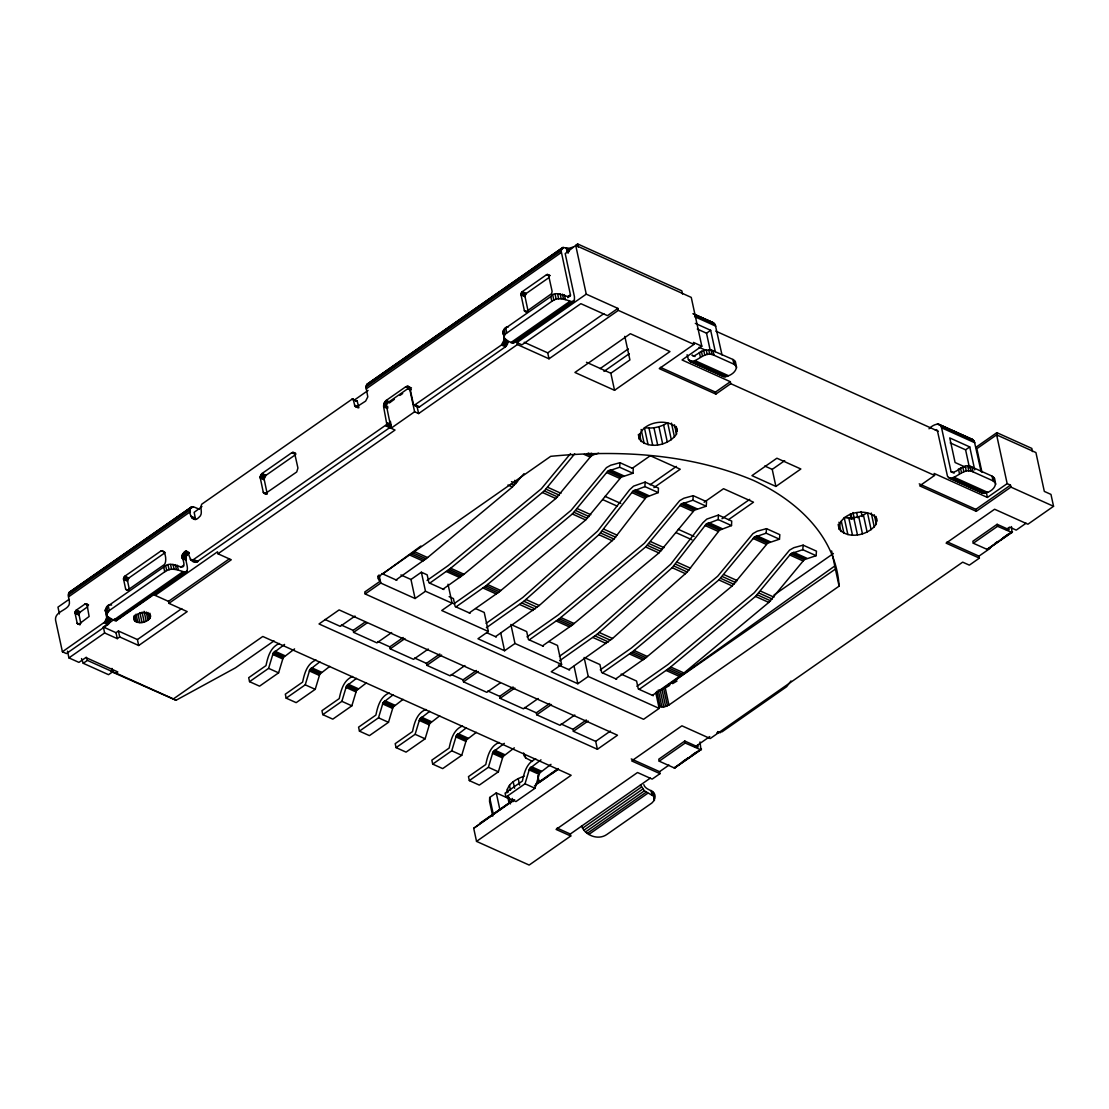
<?xml version="1.0" encoding="UTF-8"?>
<svg xmlns="http://www.w3.org/2000/svg" width="1109" height="1109" viewBox="0 0 1109 1109"><rect width="100%" height="100%" fill="white"/><g stroke="black" fill="none" stroke-linecap="round" stroke-linejoin="round"><path stroke-width="1.5" d="M508.92 798.591L496.264 792.907L489.679 797.496L489.54 801.419L492.729 816.169M645.119 482.096L658.441 488.099L658.247 492.604L644.925 486.601L645.119 482.096L633.544 486.144L629.607 489.804L597.571 531.128L522.713 597.543L486.13 623.355M718.382 515.075L731.704 521.078L731.51 525.583L718.188 519.58L718.382 515.075L706.793 519.123L702.87 522.783L670.834 564.107L595.977 630.536L559.393 656.334M619.986 462.703L633.308 468.705L632.962 473.238L619.64 467.249L619.986 462.703L610.685 465.239L606.443 467.638L571.149 510.265L484.966 581.962L453.761 603.892M693.236 495.681L706.558 501.684L706.225 506.217L692.903 500.228L693.236 495.681L683.934 498.218L679.706 500.616L644.412 543.244L558.229 614.941L527.011 636.871M766.499 528.66L779.821 534.663L779.488 539.196L766.167 533.207L766.499 528.66L757.197 531.197L752.956 533.595L717.675 576.223L631.492 647.919L600.274 669.85M803.138 545.157L816.46 551.145L816.113 555.692L802.791 549.69L803.138 545.157L793.836 547.694L789.594 550.078L754.3 592.719L668.117 664.402L636.913 686.332M506.882 792.949C506.952 783.758 516.6 778.837 524.155 776.175M74.982 612.736L76.341 610.089L85.005 604.045L86.987 604.336L89.108 616.479L78.878 624.215L77.173 623.203L74.982 612.736L78.975 614.538L80.818 623.355M78.975 614.538L79.903 612.279L87.763 606.706M199.481 509.281L193.243 506.702L190.831 507.381L69.188 592.372C66.374 596.822 72.127 602.741 67.691 606.845C63.809 610.893 54.646 612.903 55.547 620.056L62.409 651.773L104.87 621.955L106.714 617.436L105.313 610.102L108.266 605.805L163.702 567.059C173.073 557.175 189.889 578.884 181.848 555.997C189.611 541.455 187.033 563.788 196.251 562.235L389.73 427.658L390.839 426.216L386.833 424.414L383.617 406.795L384.019 403.288L386.223 400.418L405.631 386.861L408.334 386.306L409.956 388.4L413.546 404.73L418.19 407.1L419.535 406.837L505.482 346.784L508.185 341.503L504.193 339.701L503.833 337.122L505.205 334.183L551.825 301.343C558.354 296.158 566.047 300.082 572.688 301.87L574.407 300.151L574.448 296.768L565.202 253.601L577.609 243.938L681.841 290.849L682.52 294.024M62.409 651.773L66.401 653.575L107.989 624.519L110.193 621.636L110.595 618.129M123.501 578.829L124.86 576.195L161.235 550.771C165.352 549.066 167.307 562 164.243 564.647L127.396 590.321L125.691 589.295L123.501 578.829L127.493 580.631L129.337 589.447M127.493 580.631L128.852 577.997L165.241 552.573L161.235 550.771M106.714 617.436L116.293 620.763L186.659 571.731C189.791 566.061 181.585 557.092 189.348 553.225L185.355 551.423M260.116 477.203L262.015 473.515L291.819 452.694L294.606 453.11L297.933 468.04L296.713 471.977L265.009 493.81L263.277 492.257L260.116 477.203L264.108 479.005L267.269 494.059L263.277 492.257M264.108 479.005L266.008 475.304L295.812 454.482L291.819 452.694M383.617 406.795L387.609 408.597L387.651 406.296M414.184 405.312L501.49 344.982L504.193 339.701M520.911 294.301L522.27 291.667L546.529 274.713L548.511 275.018L552.116 291.348L551.617 293.663L526.096 311.74L524.391 310.714L520.911 294.301L524.904 296.103L528.05 310.936M524.904 296.103L526.262 293.455L549.177 277.458M573.103 247.085L568.432 248.43L563.025 247.432L561.071 250.689L570.456 294.966C568.889 300.317 555.637 288.576 550.799 296.588L505.746 328.07L502.793 332.367L503.985 334.96M116.293 620.763L118.247 617.519M561.972 248.042L366.871 384.366L365.97 387.013L367.8 396.883L365.623 401.111L356.53 406.975L354.825 405.963L353.244 399.365L352.052 399.185L201.699 504.235C199.44 508.061 203.723 514.008 198.858 517.404C192.716 524.266 187.587 512.372 190.831 507.381M675.436 766.679L675.242 767.872L674.203 767.913L659.217 761.176L658.788 759.194L684.78 741.034L698.088 747.022L697.658 745.04M684.78 741.034L685.196 743.016L700.957 749.864L700.001 741.921M997.67 542.051L987.37 549.51L973.3 543.23L972.87 541.247L997.13 524.307L997.559 526.29L1011.99 532.542L1011.45 526.567M186.659 571.731L185.605 572.341C178.951 570.553 171.257 566.63 164.742 571.814L109.292 610.56L106.339 614.871L109.015 618.406M150.269 617.81L150.353 615.301C146.277 610.116 133.621 612.847 134.023 620.014C138.098 624.783 147.04 622.676 150.269 617.81L149.549 614.497M676.49 434.104L676.684 428.365C667.355 416.499 638.41 422.779 639.352 439.15C648.668 450.06 669.101 445.236 676.49 434.104L674.48 424.802M735.239 364.487L735.336 361.617L732.938 359.468L710.994 349.862L703.716 350.305L693.707 356.197L692.002 355.185L695.038 356.543M690.602 361.645C698.573 361.354 704.95 350.721 713.988 355.227L733.964 364.223L736.362 366.372C736.875 372.069 729.112 376.838 723.9 376.63L690.602 361.645L688.426 359.69L687.109 354.7M581.56 826.08C585.247 835.548 598.181 840.525 606.789 834.523L651.842 803.041L654.421 800.227L653.603 796.151L644.412 790.828L640.475 784.922M876.29 524.058L876.484 518.305C867.155 506.453 838.21 512.718 839.153 529.09C848.468 540 868.901 535.176 876.29 524.058L874.28 514.756M994.316 481.112L994.413 478.242L992.014 476.094L972.025 467.097C964.428 461.427 956.402 474.541 951.078 471.81L941.569 427.797C940.002 420.866 931.865 425.565 929.023 428.795M949.678 478.27C957.649 477.979 964.026 467.36 973.064 471.866L993.04 480.849L995.438 482.997C995.951 488.695 988.188 493.463 982.976 493.269L949.678 478.27L947.502 476.316L937.41 430.694L936.592 429.654L935.247 429.932M279.357 643.483C270.305 647.282 267.851 656.944 265.994 665.608L248.693 677.696L249.553 681.661L268.6 668.353L273.188 653.146L284.569 644.412M249.553 681.661L259.534 686.166L278.595 672.844L283.183 657.651L294.564 648.904M315.996 659.98C306.93 663.764 304.476 673.426 302.618 682.104L285.318 694.192L286.177 698.157L305.238 684.835L309.813 669.642L319.822 661.865M286.177 698.157L296.172 702.649L315.233 689.327L319.808 674.133L329.803 666.37M352.62 676.462C343.554 680.261 341.115 689.923 339.243 698.587L321.957 710.675L322.802 714.64L341.863 701.332L346.452 686.124L356.446 678.361M322.802 714.64L332.797 719.145L351.858 705.823L356.433 690.63L366.441 682.853M389.245 692.959C380.193 696.743 377.739 706.405 375.882 715.083L358.581 727.171L359.441 731.136L378.502 717.814L383.076 702.621L393.071 694.844M359.441 731.136L369.422 735.627L388.483 722.319L393.071 707.112L403.066 699.349M425.884 709.455C416.818 713.239 414.364 722.902 412.506 731.566L395.206 743.654L396.065 747.618L415.126 734.31L419.701 719.103L429.71 711.34M396.065 747.618L406.06 752.124L425.121 738.802L429.696 723.609L439.691 715.832M462.508 725.938C453.456 729.722 451.003 739.384 449.145 748.062L431.845 760.15L432.704 764.115L451.751 750.793L456.34 735.6L466.334 727.823M432.704 764.115L442.685 768.606L461.746 755.298L466.321 740.091L476.329 732.328M499.147 742.434C490.081 746.218 487.627 755.881 485.77 764.545L468.469 776.633L469.329 780.597L488.39 767.289L492.964 752.082L504.359 743.349M469.329 780.597L479.324 785.103L498.385 771.781L502.959 756.588L514.34 747.84M535.772 758.916C526.706 762.715 524.266 772.363 522.394 781.041L505.094 793.129L505.954 797.094L525.014 783.772L529.603 768.579L540.984 759.845M505.954 797.094L515.948 801.585L535.009 788.277L539.584 773.07L550.979 764.337M790.994 680.995L786.6 686.734L722.139 731.774L716.747 732.883M192.245 560.433L386.833 424.414M515.505 341.309L512.413 343.097L505.025 339.728L502.793 332.367M486.366 627.749L523.878 601.272L598.902 534.718L632.892 491.232L644.925 486.601M495.529 636.649L539.279 605.5L613.97 539.043L646.214 497.234L658.247 492.604M559.629 660.728L597.141 634.251L672.151 567.697L706.156 524.21L718.188 519.58M568.792 669.628L612.542 638.479L687.233 572.022L719.478 530.213L731.51 525.583M396.038 579.924L427.603 557.564L512.4 486.99L524.016 473.668M455.979 606.9L486.047 585.76L572.341 513.98L607.732 471.256L619.64 467.249M469.287 612.903L499.369 591.749L585.663 519.969L621.054 477.258L632.962 473.238M529.229 639.879L559.31 618.739L645.604 546.959L680.995 504.235L692.903 500.228M542.551 645.882L572.632 624.727L658.926 552.947L694.317 510.237L706.225 506.217M602.492 672.858L632.574 651.718L718.868 579.938L754.245 537.213L766.167 533.207M615.814 678.86L645.895 657.706L732.19 585.94L767.567 543.216L779.488 539.196M639.131 689.354L669.198 668.2L755.492 596.42L790.883 553.71L802.791 549.69M652.439 695.343L682.52 674.203L768.814 602.423L804.205 559.698L816.113 555.692M570.539 453.595L541.317 488.792L448.188 565.59L427.062 580.451M429.738 583.154L450.684 568.252L544.283 490.927L574.712 453.803M443.059 589.142L464.006 574.24L555.803 498.509L590.21 457.116L592.663 454.981L598.638 453.207M394.374 399.309L389.356 402.969L385.35 401.181M382.716 573.921L420.907 546.044M557.12 828.09L570.303 834.023L570.733 836.006L529.159 865.062L476.537 841.384L473.709 828.298L513.301 799.894M834.758 566.006L661.99 689.493L660.118 689.895L663.806 706.946L668.935 705.033L839.097 586.148C836.047 536.035 796.373 500.201 753.371 480.377C689.562 453.512 618.905 449.741 550.716 456.326L380.553 575.211L378.349 578.441L380.359 581.088L364.764 591.984L365.194 593.967L643.58 719.297L659.176 708.401L655.724 692.473M191.885 506.771L69.188 592.372M366.871 384.366L563.025 247.432M68.522 593.481L190.166 508.49M366.206 385.475L561.306 249.151M71.6 591.693L77.27 587.742M82.925 583.791L88.581 579.841M97.065 573.908L104.135 568.972M108.377 566.006L116.861 560.073M122.531 556.122L129.601 551.173M138.084 545.254L142.326 542.287M149.396 537.338L155.052 533.387M163.536 527.454L169.206 523.503M174.862 519.553L181.931 514.618M189.001 509.669L193.243 506.702M373.525 380.734L382.009 374.8M387.665 370.85L394.735 365.915M403.219 359.995L408.874 356.031M414.53 352.08L421.6 347.145M428.67 342.21L434.326 338.259M439.982 334.308L447.052 329.359M454.122 324.424L459.778 320.473M465.433 316.522L472.489 311.587M479.559 306.638L486.629 301.703M495.113 295.77L499.355 292.818M506.425 287.869L512.081 283.918M517.737 279.967L524.807 275.032M531.876 270.097L537.532 266.146M543.188 262.195L550.258 257.246M557.328 252.311L562.984 248.361M68.287 595.006L189.916 510.015M365.97 387.013L561.071 250.689M68.495 596.864L190.124 511.873M366.178 388.871L561.279 252.533M69.063 599.387L57.973 607.136L59.429 613.915M201.949 506.536L194.158 512.344L195.572 519.456L191.58 517.653M353.868 400.391L368.063 390.465M570.733 836.006L556.08 829.421L637.523 772.516L652.175 779.114L659.98 773.666L631.673 760.913L681.91 725.813L710.217 738.552L962.681 562.152L969.335 565.146L979.386 558.118L946.088 543.133L994.607 509.239L1027.904 524.224L1053.55 506.3L1010.923 487.114L976.267 511.332L919.666 485.853L934.568 475.428L730.762 383.686L715.859 394.097L659.259 368.618L693.901 344.4L618.323 310.381L549.01 358.803L517.376 344.566L418.606 413.574L414.614 411.772L409.817 389.564L408.999 388.524L407.655 388.802L387.554 402.844L386.265 404.882L391.047 428.24L395.04 430.042L217.96 553.779L217.53 551.797L155.149 595.381L154.581 592.733M399.919 395.428L402.692 393.501M180.531 567.42L183.359 565.438M567.642 296.921L570.456 294.966M567.725 297.614L570.525 295.646M155.149 595.381L168.471 601.369L168.901 603.351L187.213 611.6L138.694 645.507L119.717 636.954L117.291 638.645L104.634 632.962L103.359 627.015L114.671 619.099M113.354 620.347L182.652 571.925M510.833 342.612L569.749 301.454M114.934 620.832L184.246 572.41M512.413 343.097L571.329 301.925M118.011 619.058L123.667 615.093M126.495 613.125L164.686 586.439M167.514 584.457L187.324 570.622M391.047 428.24L414.614 411.772M516.905 340.338L539.348 324.646M542.149 322.691L550.563 316.814M553.377 314.845L561.792 308.967M564.592 307.013L574.407 300.151M513.786 343.028L573.741 301.26M517.376 344.566L516.946 342.584L586.259 294.148L617.893 308.399L618.323 310.381M67.483 651.135L68.938 657.9L104.634 632.962M103.359 627.015L116.001 632.698L118.427 631.007L137.419 639.56L138.694 645.507M168.471 601.369L229.438 558.784M83.244 663.293L87.403 660.396L112.702 671.791L108.543 674.688L83.244 663.293L81.525 658.566M168.901 603.351L231.282 559.768L217.96 553.779M137.419 639.56L181.765 608.564M524.21 342.279L547.721 352.856L603.823 313.653M617.893 308.399L607.496 315.663L580.853 303.672L521.937 344.83L516.946 342.584M274.02 640.891L235.524 667.798L176.012 700.278L111.177 671.541L116.098 673.149L117.831 671.943L85.864 657.554L78.933 662.392L68.938 657.9M600.108 368.618L628.29 348.919M603.961 371.404L629.316 353.688M586.467 362.269L610.851 373.248L629.912 359.926L624.811 336.332M614.538 390.299L669.988 351.553L630.356 333.712L574.919 372.458L614.538 390.299L610.851 373.248M116.098 673.149L173.378 698.933L262.791 636.469L571.149 775.274L476.537 841.384M697.298 329.054L706.516 333.199L710.675 330.302L715.277 351.608M586.259 294.148L575.71 245.38L691.254 297.392L701.803 346.174L682.049 359.968L730.332 381.704L730.762 383.686M365.194 593.967L380.789 583.071L415.085 598.513L425.482 591.249L452.125 603.241L441.729 610.505L488.348 631.492L477.951 638.756L504.581 650.747L514.978 643.483L561.598 664.471L551.215 671.735L577.844 683.74L588.241 676.476L659.176 708.401M355.019 616.063L340.283 626.363L324.965 619.474M400.903 574.947L410.968 579.48L421.365 572.216L427.187 574.85L428.906 582.779L443.891 589.517M341.336 625.046L353.175 630.383L365.235 621.955M353.175 630.383L353.605 632.366L366.996 622.995M660.396 367.342L715.43 392.115L730.332 381.704M391.643 632.56L376.908 642.86L353.605 632.366M632.255 468.317L650.276 455.73L680.247 469.218L653.908 487.627M377.961 641.543L389.8 646.866L403.205 637.509M389.8 646.866L390.229 648.848L404.965 638.548M650.11 484.799L676.448 466.404M428.282 649.042L413.546 659.342L390.229 648.848M414.586 658.025L426.438 663.362L439.829 653.991M426.438 663.362L426.854 665.345L441.604 655.045M464.907 665.539L450.171 675.838L426.854 665.345M704.132 502.266L723.539 488.709L753.51 502.197L728.558 519.636M451.224 674.522L463.063 679.845L476.468 670.488M463.063 679.845L463.493 681.827L478.229 671.527M764.739 466.016L772.224 469.384L784.701 460.665M721.987 518.749L749.712 499.383M775.912 486.435L800.864 468.996L776.896 458.211L751.944 475.636L775.912 486.435L772.224 469.384M500.201 682.964L486.796 692.321L463.493 681.827M487.849 691.004L499.688 696.341L513.093 686.984M499.688 696.341L500.117 698.323L514.867 688.024M538.17 698.518L523.434 708.817L500.117 698.323M524.488 707.5L536.326 712.824L549.717 703.466M536.326 712.824L536.756 714.806L551.492 704.52M574.795 715L560.059 725.3L536.756 714.806M950.219 442.907L965.592 449.824L969.751 446.927L974.714 469.869M975.74 447.426L996.852 432.662L1031.827 448.41L1032.507 451.571M561.112 723.983L572.951 729.32L586.356 719.963M1053.55 506.3L1050.972 494.406L1044.318 491.412L1035.917 452.555L996.617 434.867L976.863 448.66L981.964 472.212M572.951 729.32L573.381 731.302L588.117 721.002M773.971 595.034L833.386 553.516M831.625 550.923L835.41 569.097L661.99 689.493L665.663 706.544M573.381 731.302L595.685 741.353L610.435 731.053M535.73 784.215L558.174 768.551M473.709 828.298L514.659 799.686M534.427 785.879L558.437 769.105M597.404 749.282L617.505 735.225L339.118 609.908L319.018 623.951L597.404 749.282L595.685 741.353M934.568 475.428L934.138 473.446L987.412 497.442L1007.166 483.635L1010.493 485.132L1010.923 487.114M919.236 483.871L975.837 509.35L1010.493 485.132M659.217 761.176L685.196 743.016M973.3 543.23L997.559 526.29M570.303 834.023L650.345 778.102M631.243 758.93L659.55 771.67L668.977 765.085M694.927 746.953L709.788 736.57M1005.988 529.603L1009.55 527.108L1016.218 530.116L1026.075 523.226M582.585 828.187L641.501 787.016M583.93 830.197L642.832 789.04M682.271 761.911L687.746 758.085M691.85 755.215L695.953 752.346M994.925 543.438L997.629 541.552M1003.007 537.796L1008.4 534.025M674.203 767.913L700.181 749.753M986.955 549.385L1011.214 532.431M675.492 767.165L701.484 749.005M1000.373 540.166L1012.503 531.682M674.619 768.038L701.415 749.407M987.37 549.51L1012.434 532.084M947.169 541.83L978.956 556.136L990.226 548.276M585.497 831.986L644.412 790.828M587.188 833.427L646.09 792.256M588.879 834.425L647.795 793.254M479.642 823.405L512.289 800.878M539.237 782.275L547.749 776.397M550.591 774.429L557.688 769.535M669.656 685.376L665.248 687.982L668.935 705.033M672.595 683.643L677.003 681.037M648.072 444.667L644.384 427.617C652.397 428.933 660.853 427.131 667.646 422.709L671.333 439.76M847.872 534.607L844.185 517.556C852.197 518.887 860.653 517.071 867.446 512.649L871.133 529.7M356.322 400.834L357.237 401.167L358.817 407.752L354.825 405.963M969.086 439.33L972.108 439.219L974.284 441.174L981.091 471.561M658.746 706.419L663.806 706.946M367.925 383.769L369.283 383.7M722.014 354.935L715.208 324.549L713.032 322.594L694.927 314.887M508.379 326.892C504.817 326.309 502.488 330.745 503.07 333.837M190.665 559.879L196.251 562.235M693.361 313.736L713.032 322.594M938.81 424.234L972.108 439.219M693.083 313.792L714.265 323.343M940.044 424.969L973.342 439.968M937.355 424.012L970.652 438.998M695.537 315.691L715.208 324.549M940.986 426.189L974.284 441.174M694.594 316.62L715.79 326.157M941.569 427.797L974.866 442.782M715.79 331.134L938.269 431.29M695.301 323.371L710.675 330.302M969.751 446.927L949.761 437.93L955.085 462.508L965.842 467.36M547.444 274.367L550.119 275.573M546.987 274.464L549.648 275.67M546.529 274.713L549.191 275.905M701.803 346.174L693.485 342.418L693.901 344.4M699.086 347.269L705.227 350.042M951.078 471.81L954.1 473.169M695.191 360.702L728.488 375.701M954.267 477.341L987.564 492.327M693.624 361.548L726.922 376.533M952.7 478.173L985.998 493.158M688.426 359.69L692.959 361.728M700.528 365.138L705.074 367.19M692.058 361.867L725.355 376.852M951.134 478.492L984.432 493.477M689.368 360.91L723.9 376.63M948.445 477.535L982.976 493.269M522.27 291.667L526.262 293.455M521.826 292.041L525.832 293.843M521.452 292.526L525.458 294.329M521.161 293.095L525.167 294.897M520.98 293.705L524.973 295.507M520.967 294.855L524.959 296.657M524.391 310.714L527.052 311.92M524.557 311.185L527.232 312.391M997.13 524.307L1009.121 529.7L1008.691 527.718M504.096 338.592L506.758 339.798M504.054 340.907L508.047 342.695M503.68 342.113L507.672 343.901M503.098 343.236L507.104 345.038M502.349 344.22L506.342 346.022M501.49 344.982L505.482 346.784M847.664 517.404L850.728 518.776M591.028 453.11L593.994 454.44M588.227 452.985L592.663 454.981M586.938 453.9L591.374 455.896M584.277 454.454L590.21 457.116M610.338 469.786L623.66 475.789M683.601 502.765L696.923 508.768M756.865 535.744L770.187 541.746M793.489 552.24L806.811 558.229M609.007 470.341L622.329 476.343M682.271 503.32L695.593 509.322M755.534 536.299L768.856 542.301M792.159 552.795L805.481 558.784M607.732 471.256L621.054 477.258M680.995 504.235L694.317 510.237M754.245 537.213L767.567 543.216M790.883 553.71L804.205 559.698M606.554 472.489L619.876 478.478M679.817 505.468L693.139 511.457M753.08 538.447L766.402 544.436M789.705 554.93L803.027 560.932M407.474 386.182L411.467 387.97M406.559 386.362L410.552 388.164L409.623 388.649L405.631 386.861M635.499 489.637L648.807 495.64M708.748 522.616L722.07 528.619M408.569 388.455L411.231 389.661M408.112 388.552L410.774 389.758M634.168 490.261L647.49 496.264M707.431 523.24L720.753 529.243M407.655 388.802L410.316 389.994M632.892 491.232L646.214 497.234M706.156 524.21L719.478 530.213M631.756 492.507L645.078 498.509M705.005 525.486L718.327 531.488M415.542 405.035L419.535 406.837M413.38 404.258L418.19 407.1M413.546 404.73L419.077 407.072M413.823 405.09L418.62 407.169M605.043 496.361L620.818 503.458M678.292 529.34L694.068 536.437M386.223 400.418L390.216 402.22M602.908 499.702L617.103 506.092M676.171 532.68L691.947 539.778M384.601 402.151L387.263 403.357M384.019 403.288L386.681 404.494M383.645 404.494L386.306 405.7M383.506 405.686L387.498 407.488M352.607 398.99L357.237 401.167M352.329 399.046L357.348 401.444M352.052 399.185L356.044 400.987M547.652 487.267L560.974 493.269M546.002 489.18L559.324 495.168M354.547 405.201L358.54 407.003M544.283 490.927L557.605 496.929M355.254 406.532L357.93 407.724M387.041 422.668L391.033 424.456L390.354 421.295M542.495 492.521L555.803 498.509M387.096 423.222L391.089 425.01M514.59 480.391L517.556 481.722M577.484 508.698L590.806 514.701M650.747 541.677L664.069 547.68M724.011 574.656L737.333 580.659M760.635 591.152L773.957 597.141M387.027 423.818L391.02 425.62M386.542 424.983L390.548 426.785M511.471 481.639L515.907 483.635M575.848 510.611L589.17 516.614M649.112 543.59L662.433 549.593M722.375 576.569L735.697 582.572M759 593.065L772.321 599.054M386.168 425.468L390.174 427.27M385.738 425.856L389.73 427.658M511.235 484.065L514.188 485.395M574.129 512.372L587.451 518.374M647.393 545.351L660.714 551.353M720.656 578.343L733.978 584.332M757.281 594.826L770.603 600.828M507.964 484.993L512.4 486.99M572.341 513.98L585.663 519.969M645.604 546.959L658.926 552.947M718.868 579.938L732.19 585.94M755.492 596.42L768.814 602.423M603.934 529.229L617.256 535.231M677.197 562.208L690.519 568.21M602.339 531.211L615.661 537.2M675.603 564.19L688.925 570.192M600.662 533.041L613.97 539.043M673.912 566.02L687.233 572.022M598.902 534.718L612.21 540.721M672.151 567.697L685.473 573.7M293.109 452.209L295.77 453.415M292.457 452.347L295.133 453.539M262.015 473.515L266.008 475.304M261.405 474.042L265.398 475.844M260.878 474.735L264.871 476.523M260.476 475.525L264.469 477.327M260.213 476.371L264.205 478.159M260.185 477.979L264.178 479.781M525.957 599.498L539.279 605.5M599.22 632.477L612.542 638.479M414.295 551.561L427.603 557.564M487.544 584.54L500.866 590.543M560.807 617.519L574.129 623.521M634.071 650.498L647.393 656.5M670.695 666.994L684.017 672.983M450.684 568.252L464.006 574.24M523.878 601.272L537.2 607.275M597.141 634.251L610.463 640.253M412.784 552.781L426.106 558.77M486.047 585.76L499.369 591.749M559.31 618.739L572.632 624.727M632.574 651.718L645.895 657.706M669.198 668.2L682.52 674.203M449.256 569.388L462.578 575.391M521.771 602.949L535.092 608.938M595.034 635.928L608.356 641.917M411.273 553.932L424.595 559.934M484.536 586.911L497.858 592.913M557.799 619.889L571.107 625.892M631.049 652.868L644.371 658.871M667.687 669.365L681.009 675.353M447.828 570.483L461.136 576.486M409.748 555.041L423.07 561.029M446.373 571.523L459.694 577.526M482.997 588.02L496.319 594.008M519.636 604.502L532.958 610.505M556.261 620.998L569.582 626.987M592.899 637.481L606.221 643.483M629.524 653.977L642.846 659.966M666.149 670.46L679.47 676.462M263.512 492.923L266.174 494.115M449.117 596.656L453.429 598.597L455.147 606.526L470.119 613.277M475.595 608.578L484.231 612.459L488.348 631.492M512.303 625.102L526.692 631.576L528.397 639.505L543.382 646.256M548.858 641.557L557.494 645.438L561.598 664.471M585.566 658.081L599.941 664.554L601.66 672.484L616.646 679.235M621.109 674.092L636.58 681.051L638.285 688.98L653.27 695.717M381.884 573.547L396.87 580.298M717.634 731.566L720.296 732.758M486.643 632.657L496.361 637.023M558.423 664.97L569.624 670.002M191.067 516.239L195.073 518.028M186.27 551.228L188.932 552.434M184.427 551.922L188.419 553.71M183.553 552.67L187.56 554.472M182.805 553.654L186.797 555.457M194.103 559.754L198.095 561.556M182.223 554.791L186.215 556.593M193.174 560.253L197.166 562.055M190.11 559.158L195.392 562.111M181.848 555.997L185.855 557.799M181.71 557.189L185.702 558.991M181.821 558.298L185.813 560.1M654.795 798.743C657.027 789.4 645.729 791.271 643.83 784.673M124.86 576.195L128.852 577.997M124.416 576.583L128.422 578.371M124.042 577.068L128.034 578.87M532.514 761.439L525.624 757.932L523.573 752.956M123.751 577.637L127.743 579.425M123.57 578.233L127.563 580.035M123.543 579.383L127.549 581.185M274.866 651.191L284.861 655.682M311.504 667.673L321.485 672.179M348.129 684.17L358.124 688.661M384.754 700.666L394.749 705.158M421.392 717.149L431.387 721.64M458.017 733.645L468.012 738.137M494.656 750.128L504.637 754.633M531.28 766.624L541.275 771.115M273.951 652.037L283.932 656.528M310.575 668.519L320.57 673.024M347.2 685.015L357.195 689.507M383.839 701.512L393.82 706.003M420.463 717.994L430.458 722.486M457.102 734.491L467.083 738.982M493.727 750.973L503.722 755.479M530.352 767.47L540.346 771.961M273.188 653.146L283.183 657.651M309.813 669.642L319.808 674.133M346.452 686.124L356.433 690.63M383.076 702.621L393.071 707.112M419.701 719.103L429.696 723.609M456.34 735.6L466.321 740.091M492.964 752.082L502.959 756.588M529.603 768.579L539.584 773.07M272.662 654.421L282.656 658.912M309.3 670.903L319.281 675.409M345.925 687.4L355.92 691.891M382.563 703.882L392.544 708.388M419.188 720.379L429.183 724.87M455.813 736.861L465.808 741.366M492.451 753.358L502.432 757.849M529.076 769.84L539.071 774.345M125.691 589.295L128.353 590.501M268.6 668.353L278.595 672.844M305.238 684.835L315.233 689.327M341.863 701.332L351.858 705.823M378.502 717.814L388.483 722.319M415.126 734.31L425.121 738.802M451.751 750.793L461.746 755.298M488.39 767.289L498.385 771.781M525.014 783.772L535.009 788.277M85.92 603.698L88.595 604.904M85.462 603.795L88.124 605.001M85.005 604.045L87.666 605.237M106.603 616.327L109.264 617.533M106.575 618.642L110.567 620.444M106.201 619.848L110.193 621.636M105.618 620.971L109.611 622.773M104.87 621.955L108.862 623.757M76.341 610.089L80.333 611.891M103.996 622.717L107.989 624.519M75.897 610.477L79.903 612.279M75.523 610.962L79.529 612.764M75.232 611.53L79.238 613.332M75.052 612.14L79.044 613.929M75.038 613.291L79.03 615.093M77.173 623.203L79.834 624.395M77.353 623.674L80.014 624.866M173.378 698.933L176.012 700.278M111.621 605.07C108.017 603.019 104.814 608.37 105.577 611.572L105.313 610.102M980.8 491.301L981.742 492.521M86.252 657.235L87.403 660.396M996.852 432.662L997.546 435.837M996.617 434.867L1007.166 483.635M994.413 478.242L995.716 484.397M993.498 477.036L994.523 481.791M992.014 476.094L993.04 480.849M986.317 492.396L987.412 497.442M972.025 467.097L973.064 471.866M970.07 466.487L971.096 471.256M965.592 449.824L969.488 467.859M967.769 466.251L968.795 471.006M975.837 509.35L976.267 511.332M965.287 466.404L966.313 471.159M962.792 466.931L963.832 471.685M960.463 467.79L961.489 472.559M978.956 556.136L979.386 558.118M958.439 468.941L959.465 473.709M876.041 516.447L877.039 521.091M871.258 513.037L874.266 526.983M863.412 514.95L867.099 532.001M861.069 511.554L862.164 516.6M858.74 516.683L862.428 533.734M856.633 512.705L857.728 517.764M852.987 512.538L854.443 519.289M853.75 517.737L857.437 534.788M851.047 514.202L852.142 519.262M850.215 514.091L851.31 519.137M848.787 518.042L852.474 535.092M841.274 520.98L843.963 533.387M838.972 522.2L840.982 531.502M838.154 524.446L839.153 529.09M835.41 569.097L839.097 586.148M735.336 361.617L736.639 367.758M734.421 360.411L735.447 365.166M732.938 359.468L733.964 364.223M712.948 350.472L713.988 355.227M710.994 349.862L712.02 354.617M706.516 333.199L710.051 349.585M708.693 349.626L709.718 354.381M706.211 349.779L707.251 354.533M715.43 392.115L715.859 394.097M703.716 350.305L704.756 355.06M701.387 351.165L702.413 355.92M699.363 352.315L700.389 357.07M676.227 426.494L677.239 431.151M671.458 423.097L674.466 437.043M663.612 425.01L667.299 442.061M658.94 426.743L662.627 443.794M653.95 427.797L657.637 444.848M648.987 428.088L652.674 445.139M641.141 429.488L644.163 443.448M639.505 433.813L641.182 441.562M638.354 434.492L639.352 439.15M577.609 243.938L578.288 247.099M568.432 248.43L569.125 251.604M663.736 688.841L667.424 705.892M567.281 248.305L568.321 253.06M566.311 248L567.337 252.755M658.247 690.006L661.934 707.057M656.861 691.378L660.215 706.877M564.384 294.744L565.424 299.499M562.429 294.135L563.455 298.889M560.128 293.899L561.154 298.654M557.647 294.037L558.673 298.806M659.55 771.67L659.98 773.666M555.152 294.564L556.191 299.319M552.823 295.438L553.848 300.192M550.799 296.588L551.825 301.343M652.577 791.382L653.603 796.151M653.728 797.052L654.421 800.227M651.094 790.44L652.12 795.208M547.721 352.856L549.01 358.803M584.124 657.443L588.241 676.476M505.746 328.07L506.771 332.825M504.179 329.415L505.205 334.183M503.181 330.884L504.207 335.653M574.074 666.287L577.844 683.74M510.875 624.45L514.978 643.483M537.782 775.579L539.237 782.33M537.768 777.478L538.835 782.399M500.811 633.308L504.581 650.747M524.945 754.758L525.624 757.932M518.208 778.573L519.622 785.13M513.176 781.693L514.604 788.249M509.461 785.311L510.514 790.218M512.289 798.411L512.996 801.696M507.298 789.151L508.005 792.422M509.073 797.343L510.487 803.9M508.213 796.401L509.641 802.958M507.589 796.22L509.003 802.777M416.887 405.644L418.606 413.574M496.264 792.907L499.909 809.75M448.008 584.207L452.125 603.241M489.679 797.496L493.325 814.353M421.365 572.216L425.482 591.249M410.968 579.48L415.085 598.513M379.015 574.892L380.789 583.071M378.238 575.737L379.236 580.395M377.878 576.389L378.557 579.48M177.301 565.216L178.327 569.971M175.347 564.606L176.373 569.361M173.046 564.37L174.071 569.125M170.564 564.509L171.59 569.277M168.069 565.036L169.095 569.804M165.726 565.909L166.752 570.664M163.702 567.059L164.742 571.814M149.881 613.194L150.602 616.521M147.954 612.459L149.396 619.099M146.222 611.988L148.024 620.278M144.101 611.336L146.249 621.29M142.049 612.085L144.212 622.052M139.873 612.556L142.021 622.509M138.057 614.344L139.859 622.634M136.047 614.136L137.849 622.426M134.688 615.259L136.13 621.899M133.745 616.091L134.827 621.068M118.427 631.007L119.717 636.954M116.001 632.698L117.291 638.645M108.266 605.805L109.292 610.56M106.7 607.164L107.725 611.918M105.688 608.633L106.714 613.388M106.506 612.709L107.531 617.463M111.981 668.408L112.702 671.791M653.492 792.588L653.769 793.989M523.836 754.037L524.252 756.13"/></g></svg>
